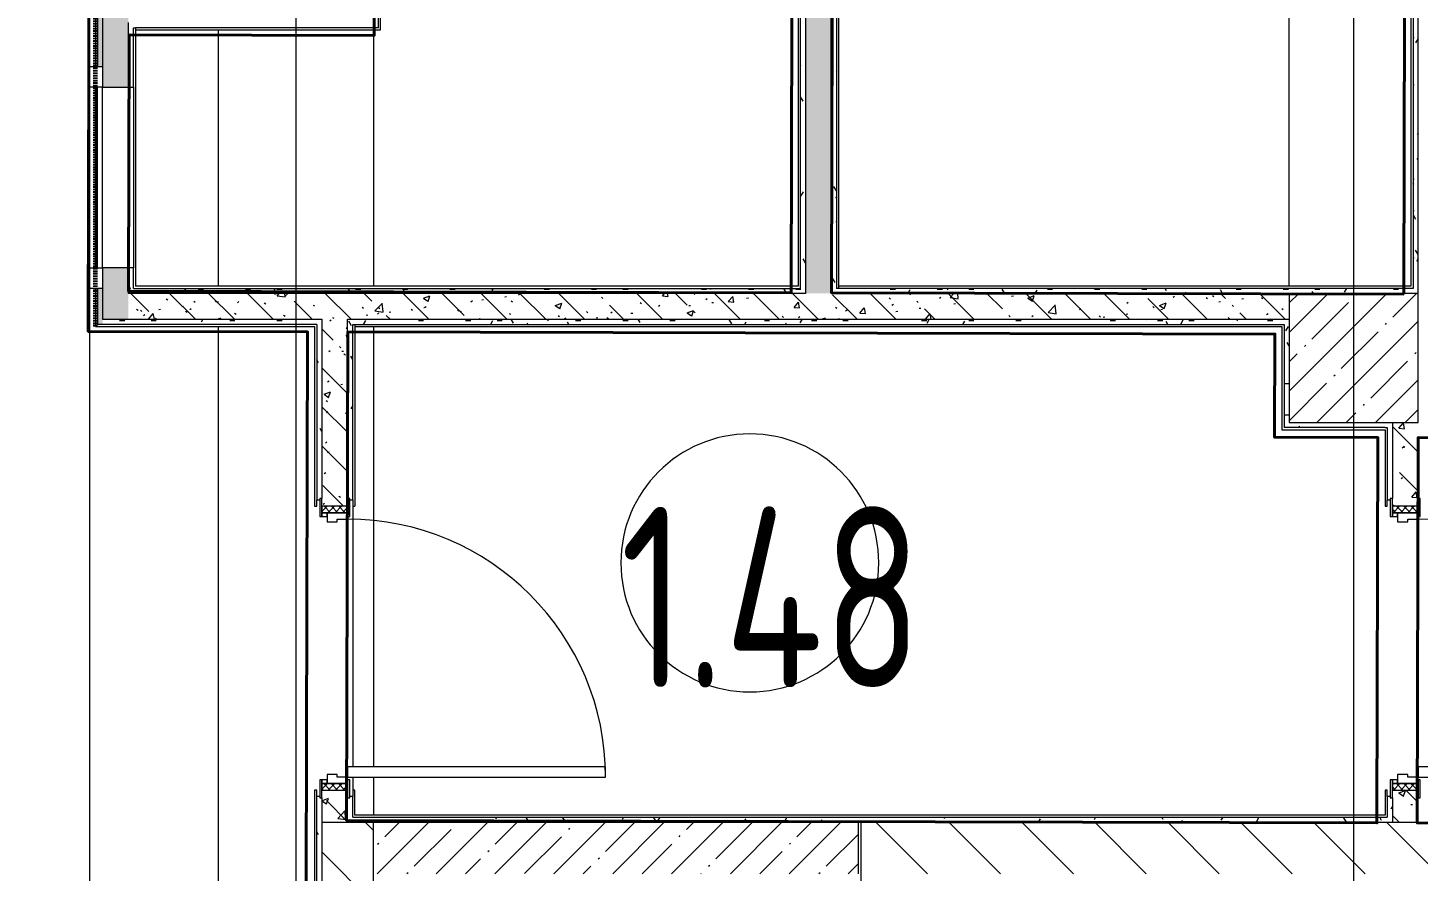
# Model space of a CAD drawing. Header units: millimetres. Extents: x -249154 to 415037, y -45458 to 354837.
# Drawn here: x 65485 to 70875, y 13274 to 16544 of the extents above; entities that cross this region are included whole.
import ezdxf

# ---------------------------------------------------------------- set-up
doc = ezdxf.new("R2010")
doc.units = ezdxf.units.MM
doc.linetypes.add('200_ШТРИХ__ш1_п0_6_', pattern=[320, 200, -120])
for name, color, linetype, lineweight in [('0) НЗ Ремонт штукатурка', 6, 'Continuous', 60), ('1) FK9 Плитка кухня', 102, 'Continuous', 40), ('A-AREA-IDEN', 7, 'Continuous', 9), ('A-DOOR-2', 7, 'Continuous', 5), ('A-DOOR-FRAM-2', 7, 'Continuous', 5), ('A-FLOR', 7, 'Continuous', 9), ('A-WALL', 7, 'Continuous', 5), ('I-WALL', 7, 'Continuous', 5), ('S-COLS', 7, 'Continuous', 9), ('S-COLS-1', 7, 'Continuous', 5), ('Оси', 7, 'Continuous', 9)]:
    doc.layers.add(name, color=color, linetype=linetype, lineweight=lineweight)
for name, color, linetype, lineweight, true_color in [('A-DOOR-1', 7, 'Continuous', 5, 0xc0c0c0), ('A-DOOR-FRAM-1', 7, 'Continuous', 5, 0xc0c0c0), ('A-WALL-1', 9, 'Continuous', 5, 0x808080), ('A-WALL-FNSH-1', 9, 'Continuous', 5, 0x808080)]:
    doc.layers.add(name, color=color, linetype=linetype, lineweight=lineweight, true_color=true_color)
doc.styles.add('СПДС', font='ГОСТ тип А.ttf', dxfattribs={"width": 0.9})
pattern_1 = [(135, (64.7, -136.06), (-150.8683, -150.8683), [213.36, -35.56, 7.112, -35.56]), (135, (64.7, 14.71), (-150.8683, -150.8683), []), (50, (64.7, -136.06), (255.05767, -22.3145), [26.67, -293.37]), (355, (64.7, -136.06), (-49.3404, 267.4791), [21.336, -234.696]), (100.451, (85.96, -137.92), (205.7195, 245.1636), [22.666, -249.326]), (46.184, (64.7, -64.94), (379.511, -58.86), [40.005, -440.055]), (96.636, (96.33, -69.85), (332.3634, 346.399), [33.999, -373.989]), (351.184, (64.7, -64.94), (332.3669, 346.3953), [32.004, -352.044]), (21, (100.26, -82.72), (212.2602, -143.1711), [26.67, -293.37]), (326, (100.26, -82.72), (86.5224, 257.8632), [21.336, -234.696]), (71.451, (117.95, -94.65), (298.78395, 114.6901), [22.666, -249.326]), (37.5, (64.7, -136.06), (4.32385, 118.37751), [6.706, -225.146, 6.706, -231.546, -235.585]), (37.5, (64.7, -136.06), (4.32385, 118.37751), [-470.103, 6.706, -228.879]), (7.5, (64.7, -136.06), (93.54758, 140.2533), [6.706, -129.134, 6.706, -219.812, -89.789]), (7.5, (64.7, -136.06), (93.54758, 140.2533), [-362.356, 6.706, -83.083]), (327.5, (-14.6, -136.06), (189.82734, -8.02019), [6.706, -82.194, 6.706, -270.662, -368.046]), (327.5, (-14.6, -136.06), (189.82734, -8.02019), [-366.268, 6.706, -361.34]), (317.5, (-50.16, -136.06), (207.38114, 35.59764), [6.706, -108.864, 6.706, -177.495, -261.366]), (317.5, (-50.16, -136.06), (207.38114, 35.59764), [-299.771, 6.706, -254.66])]
pattern_2 = [(135, (1751.41, 114.685), (-14.14214, -14.14214), []), (225, (1751.41, 114.685), (14.14214, -14.14214), [])]
pattern_3 = [(45, (-371.384, 114.685), (-14.1421, 14.1421), []), (135, (-371.384, 114.685), (-14.1421, -14.1421), [])]
pattern_4 = [(135, (64.7, -136.06), (-141.42136, -141.42136), [])]
pattern_5 = [(0, (64.7, -136.06), (243.84, 60.96), [20.117, -162.763, 20.117, -162.763, -975.36]), (0, (64.7, -136.06), (243.84, 60.96), [-365.76, 20.117, -345.643, 20.117, -162.763, -426.72]), (0, (64.7, -136.06), (243.84, 60.96), [-914.4, 20.117, -101.803, 20.117, -284.683]), (120, (156.14, -105.58), (-174.71291, 180.691634), [20.117, -162.763, 20.117, -162.763, -975.36]), (120, (156.14, -105.58), (-174.71291, 180.691634), [-365.76, 20.117, -345.643, 20.117, -162.763, -426.72]), (120, (156.14, -105.58), (-174.71291, 180.691634), [-914.4, 20.117, -101.803, 20.117, -284.683]), (240, (186.62, 16.34), (-69.12709, -241.651634), [20.117, -162.763, 20.117, -162.763, -975.36]), (240, (186.62, 16.34), (-69.12709, -241.651634), [-365.76, 20.117, -345.643, 20.117, -162.763, -426.72]), (240, (186.62, 16.34), (-69.12709, -241.651634), [-914.4, 20.117, -101.803, 20.117, -284.683])]

# ---------------------------------------------------------------- blocks, each defined once
blk = doc.blocks.new('110_Дверь_СКБ_1Ст_Внутренняя1 - Д-11 1100x2100h_кладовые _все__ коридор _между помещениями блока столовой__ моечные _все_-32089444-Объем проектирования 1 этажа')
at = {"layer": 'A-DOOR-2'}
h = blk.add_hatch(dxfattribs=at)
h.set_pattern_fill('FP_44', color=256, style=0, pattern_type=2)
h.set_pattern_definition(pattern_2)
h.paths.add_polyline_path([(537.5, -50), (562.5, -50), (562.5, 50), (537.5, 48.6)])
at = {"layer": 'A-DOOR-FRAM-2'}
h = blk.add_hatch(dxfattribs=at)
h.set_pattern_fill('FP_45', color=256, style=0, pattern_type=2)
h.set_pattern_definition(pattern_3)
h.paths.add_polyline_path([(-537.5, -50), (-512.5, -50), (-512.5, 50), (-537.5, 50)])
at = {"layer": 'A-DOOR-1'}
for p, q in [((512.5, 1050), (472.5, 1050)), ((472.5, 1050), (472.5, 50)), ((512.5, 50), (512.5, 1050)), ((472.5, 50), (512.5, 50))]:
    blk.add_line(p, q, dxfattribs=at)
blk.add_arc((512.5, 50), 1000, 90, 180, dxfattribs=at)
at = {"layer": 'A-DOOR-FRAM-1'}
for p, q in [((-497.5, 58), (-567.5, 58)), ((-567.5, 58), (-567.5, 50)), ((-497.5, 50), (-497.5, 58)), ((592.5, 58), (522.5, 58)), ((522.5, 58), (522.5, 50)), ((592.5, 50), (592.5, 58)), ((-567.5, 50), (-497.5, 50)), ((-512.5, 50), (-537.5, 50)), ((-537.5, 50), (-537.5, -50)), ((-487.5, 50), (-512.5, 50)), ((-512.5, 50), (-512.5, -30)), ((-512.5, -50), (-512.5, 50)), ((-497.5, 50), (-512.5, 50)), ((-512.5, 50), (-512.5, 49)), ((-512.5, 49), (-497.5, 49)), ((-497.5, 49), (-497.5, 50)), ((-487.5, 10), (-487.5, 50)), ((-477.5, 10), (-487.5, 10)), ((-477.5, -30), (-477.5, 10)), ((512.5, 10), (502.5, 10)), ((502.5, 10), (502.5, -30)), ((512.5, 50), (512.5, 10)), ((537.5, 50), (512.5, 50)), ((537.5, 50), (522.5, 50)), ((522.5, 50), (522.5, 49)), ((522.5, 50), (592.5, 50)), ((522.5, 49), (537.5, 49)), ((537.5, -30), (537.5, 50)), ((562.5, 50), (537.5, 50)), ((537.5, 50), (537.5, -50)), ((537.5, 49), (537.5, 50)), ((562.5, -50), (562.5, 50)), ((-497.5, -50), (-567.5, -50)), ((-567.5, -50), (-567.5, -58)), ((-537.5, -50), (-512.5, -50)), ((-512.5, -30), (-477.5, -30)), ((-497.5, -30), (-512.5, -30)), ((-512.5, -30), (-512.5, -50)), ((-512.5, -50), (-497.5, -50)), ((-497.5, -50), (-497.5, -30)), ((-497.5, -58), (-497.5, -50)), ((502.5, -30), (537.5, -30)), ((537.5, -30), (522.5, -30)), ((522.5, -30), (522.5, -50)), ((522.5, -50), (537.5, -50)), ((592.5, -50), (522.5, -50)), ((522.5, -50), (522.5, -58)), ((537.5, -50), (537.5, -30)), ((537.5, -50), (562.5, -50)), ((592.5, -58), (592.5, -50)), ((-567.5, -58), (-497.5, -58)), ((522.5, -58), (592.5, -58))]:
    blk.add_line(p, q, dxfattribs=at)
blk = doc.blocks.new('BSC_Колонна _Прямоугольная - 500х500-V91-Объем проектирования 1 этажа')
at = {"layer": 'S-COLS-1'}
h = blk.add_hatch(dxfattribs=at)
h.set_pattern_fill('FP_109', color=256, style=0, pattern_type=2)
h.set_pattern_definition([(45, (-70560, -15400), (-114.04925, 114.04925), []), (45, (-70445.95, -15400), (-114.04925, 114.04925), [201.613, -40.323, 6.706, -33.617])])
h.paths.add_polyline_path([(-222.9, -250), (250, -250), (250, 250), (-250, 250), (-250, -250)])
for p, q in [((250, 250), (-250, 250)), ((-250, 250), (-250, -250)), ((250, -250), (250, 250)), ((-250, -250), (250, -250))]:
    blk.add_line(p, q, dxfattribs=at)
blk = doc.blocks.new('Штора противопожарная_Рен - ШТ_700х700-V177-Объем проектирования 1 этажа')
at = {"layer": 'A-DOOR-1'}
for p, q in [((-430, 100), (-350, 100)), ((-430, 50), (-430, 100)), ((-350, 100), (-350, 50)), ((-350, 77.5), (350, 77.5)), ((-350, 72.5), (-350, 77.5)), ((350, 72.5), (-350, 72.5)), ((350, 100), (430, 100)), ((350, 50), (350, 100)), ((350, 77.5), (350, 72.5)), ((430, 100), (430, 50)), ((-350, 50), (-430, 50)), ((430, 50), (350, 50))]:
    blk.add_line(p, q, dxfattribs=at)
blk = doc.blocks.new('110_Дверь_СКБ_1Ст_Внутренняя1 - Д-12 EIW 1100x2100h_кладовые _все__ коридор _между помещениями блока столовой__ моечные _все_-32933558-Объем проектирования 1 этажа')
at = {"layer": 'A-DOOR-2'}
h = blk.add_hatch(dxfattribs=at)
h.set_pattern_fill('FP_44', color=256, style=0, pattern_type=2)
h.set_pattern_definition(pattern_2)
h.paths.add_polyline_path([(562.5, 50), (537.5, 50), (537.5, -50), (562.5, -50)])
at = {"layer": 'A-DOOR-FRAM-2'}
h = blk.add_hatch(dxfattribs=at)
h.set_pattern_fill('FP_45', color=256, style=0, pattern_type=2)
h.set_pattern_definition(pattern_3)
h.paths.add_polyline_path([(-512.5, 50), (-537.5, 50), (-537.5, -50), (-512.5, -50)])
at = {"layer": 'A-DOOR-1'}
for p, q in [((512.5, 1050), (472.5, 1050)), ((472.5, 1050), (472.5, 50)), ((512.5, 50), (512.5, 1050)), ((472.5, 50), (512.5, 50))]:
    blk.add_line(p, q, dxfattribs=at)
blk.add_arc((512.5, 50), 1000, 90, 180, dxfattribs=at)
at = {"layer": 'A-DOOR-FRAM-1'}
for p, q in [((-497.5, 58), (-567.5, 58)), ((-567.5, 58), (-567.5, 50)), ((-497.5, 50), (-497.5, 58)), ((592.5, 58), (522.5, 58)), ((522.5, 58), (522.5, 50)), ((592.5, 50), (592.5, 58)), ((-567.5, 50), (-497.5, 50)), ((-512.5, 50), (-537.5, 50)), ((-537.5, 50), (-537.5, -50)), ((-487.5, 50), (-512.5, 50)), ((-512.5, 50), (-512.5, -30)), ((-512.5, -50), (-512.5, 50)), ((-497.5, 50), (-512.5, 50)), ((-512.5, 50), (-512.5, 49)), ((-512.5, 49), (-497.5, 49)), ((-497.5, 49), (-497.5, 50)), ((-487.5, 10), (-487.5, 50)), ((-477.5, 10), (-487.5, 10)), ((-477.5, -30), (-477.5, 10)), ((512.5, 10), (502.5, 10)), ((502.5, 10), (502.5, -30)), ((512.5, 50), (512.5, 10)), ((537.5, 50), (512.5, 50)), ((537.5, 50), (522.5, 50)), ((522.5, 50), (522.5, 49)), ((522.5, 50), (592.5, 50)), ((522.5, 49), (537.5, 49)), ((537.5, -30), (537.5, 50)), ((562.5, 50), (537.5, 50)), ((537.5, 50), (537.5, -50)), ((537.5, 49), (537.5, 50)), ((562.5, -50), (562.5, 50)), ((-497.5, -50), (-567.5, -50)), ((-567.5, -50), (-567.5, -58)), ((-537.5, -50), (-512.5, -50)), ((-512.5, -30), (-477.5, -30)), ((-497.5, -30), (-512.5, -30)), ((-512.5, -30), (-512.5, -50)), ((-512.5, -50), (-497.5, -50)), ((-497.5, -50), (-497.5, -30)), ((-497.5, -58), (-497.5, -50)), ((502.5, -30), (537.5, -30)), ((537.5, -30), (522.5, -30)), ((522.5, -30), (522.5, -50)), ((522.5, -50), (537.5, -50)), ((592.5, -50), (522.5, -50)), ((522.5, -50), (522.5, -58)), ((537.5, -50), (537.5, -30)), ((537.5, -50), (562.5, -50)), ((592.5, -58), (592.5, -50)), ((-567.5, -58), (-497.5, -58)), ((522.5, -58), (592.5, -58))]:
    blk.add_line(p, q, dxfattribs=at)
blk = doc.blocks.new('Марка_Помещения - Номер-25198446-Объем проектирования 1 этажа')
at = {"layer": 'A-AREA-IDEN'}
for start, end in [(360, 180), (180, 360)]:
    blk.add_arc((0, 0), 2.5, start, end, dxfattribs=at)

msp = doc.modelspace()

# ---------------------------------------------------------------- hatches: boundary and pattern name
at = {"layer": 'I-WALL'}
h = msp.add_hatch(dxfattribs=at)
h.set_pattern_fill('FP_191', color=256, style=0, pattern_type=2)
h.set_pattern_definition(pattern_5)
h.paths.add_polyline_path([(65774.7, 15393.9), (65774.7, 15533.9), (65754.7, 15533.9), (65754.7, 15393.9), (65759.9, 15393.9)])
h.paths.add_polyline_path([(65774.7, 16393.9), (65774.7, 22663.9), (65754.7, 22663.9), (65754.7, 16393.9), (65759.9, 16393.9)])
h = msp.add_hatch(dxfattribs=at)
h.set_pattern_fill('FP_41', color=256, style=0, pattern_type=2)
h.set_pattern_definition(pattern_1)
h.paths.add_polyline_path([(65774.7, 15413.9), (65874.7, 15413.9), (65874.7, 15613.9), (65774.7, 15613.9), (65774.7, 15513.9)])
h.paths.add_polyline_path([(65774.7, 16313.9), (65874.7, 16313.9), (65874.7, 22663.9), (65774.7, 22663.9), (65774.7, 16393.9)])
h = msp.add_hatch(dxfattribs=at)
h.set_pattern_fill('FP_41', color=256, style=0, pattern_type=2)
h.set_pattern_definition(pattern_1)
h.paths.add_polyline_path([(68599.7, 15513.9), (68599.7, 20913.9), (68499.7, 20913.9), (68499.7, 15513.9), (68514.7, 15513.9)])
h = msp.add_hatch(dxfattribs=at)
h.set_pattern_fill('FP_191', color=256, style=0, pattern_type=2)
h.set_pattern_definition(pattern_5)
h.paths.add_polyline_path([(68499.7, 15533.9), (68499.7, 20893.9), (68479.7, 20892.5), (68479.7, 15533.9)])
h = msp.add_hatch(dxfattribs=at)
h.set_pattern_fill('FP_191', color=256, style=0, pattern_type=2)
h.set_pattern_definition(pattern_5)
h.paths.add_polyline_path([(68599.7, 15513.9), (68619.7, 15513.9), (68619.7, 20893.9), (68599.7, 20893.9), (68599.7, 15533.9)])
h = msp.add_hatch(dxfattribs=at)
h.set_pattern_fill('FP_191', color=256, style=0, pattern_type=2)
h.set_pattern_definition(pattern_5)
h.paths.add_polyline_path([(70854.7, 15533.9), (70874.7, 15533.9), (70874.7, 20513.9), (70854.7, 20513.9), (70854.7, 15554.9)])
h = msp.add_hatch(dxfattribs=at)
h.set_pattern_fill('FP_191', color=256, style=0, pattern_type=2)
h.set_pattern_definition(pattern_5)
h.paths.add_polyline_path([(65874.7, 15513.9), (65894.7, 15513.9), (65894.7, 15613.9), (65874.7, 15613.9), (65874.7, 15533.9)])
h.paths.add_polyline_path([(65894.7, 16313.9), (65894.7, 16563.9), (65874.7, 16563.9), (65874.7, 16313.9)])
h = msp.add_hatch(dxfattribs=at)
h.set_pattern_fill('FP_191', color=256, style=0, pattern_type=2)
h.set_pattern_definition(pattern_5)
h.paths.add_polyline_path([(68474.7, 15513.9), (68499.7, 15513.9), (68499.7, 15533.9), (65894.7, 15533.9), (65894.7, 15513.9), (68291.4, 15513.9)])
h = msp.add_hatch(dxfattribs=at)
h.set_pattern_fill('FP_191', color=256, style=0, pattern_type=2)
h.set_pattern_definition(pattern_5)
h.paths.add_polyline_path([(70854.7, 15513.9), (70874.7, 15513.9), (70872.7, 15533.9), (68619.7, 15533.9), (68619.8, 15513.9), (70374.7, 15513.9)])
h = msp.add_hatch(dxfattribs=at)
h.set_pattern_fill('FP_41', color=256, style=0, pattern_type=2)
h.set_pattern_definition(pattern_1)
h.paths.add_polyline_path([(68599.7, 15413.9), (68599.7, 15513.9), (65874.7, 15513.9), (65874.7, 15413.9), (68514.7, 15413.9)])
h = msp.add_hatch(dxfattribs=at)
h.set_pattern_fill('FP_41', color=256, style=0, pattern_type=2)
h.set_pattern_definition(pattern_1)
h.paths.add_polyline_path([(68619.7, 15413.9), (70374.7, 15413.9), (70374.7, 15513.9), (68599.7, 15513.9), (68599.7, 15413.9)])
h = msp.add_hatch(dxfattribs=at)
h.set_pattern_fill('FP_191', color=256, style=0, pattern_type=2)
h.set_pattern_definition(pattern_5)
h.paths.add_polyline_path([(66604.7, 15393.9), (66624.7, 15393.9), (66624.7, 15413.9), (65774.7, 15413.9), (65774.7, 15393.9), (66596.7, 15393.9)])
h = msp.add_hatch(dxfattribs=at)
h.set_pattern_fill('FP_191', color=256, style=0, pattern_type=2)
h.set_pattern_definition(pattern_5)
h.paths.add_polyline_path([(66624.7, 12163.9), (66624.6, 13558.9), (66616.7, 13558.9), (66616.7, 13563.9), (66604.7, 13563.9), (66604.7, 12163.9)])
h.paths.add_polyline_path([(66616.7, 14713.9), (66616.7, 14718.9), (66624.7, 14718.9), (66624.7, 15393.9), (66604.7, 15393.7), (66604.7, 14713.9)])
h = msp.add_hatch(dxfattribs=at)
h.set_pattern_fill('FP_41', color=256, style=0, pattern_type=2)
h.set_pattern_definition(pattern_1)
h.paths.add_polyline_path([(66624.7, 13463.9), (66724.7, 13463.9), (66724.7, 13588.9), (66624.7, 13588.9), (66624.7, 13481.5)])
h.paths.add_polyline_path([(66724.7, 14688.9), (66724.7, 15413.9), (66624.7, 15413.9), (66624.7, 14688.9)])
h = msp.add_hatch(dxfattribs=at)
h.set_pattern_fill('FP_191', color=256, style=0, pattern_type=2)
h.set_pattern_definition(pattern_5)
h.paths.add_polyline_path([(66724.7, 13463.9), (66744.7, 13463.9), (66744.7, 13563.9), (66732.7, 13563.9), (66732.7, 13558.9), (66724.7, 13558.9), (66724.7, 13483.5)])
h.paths.add_polyline_path([(66732.7, 14713.9), (66744.7, 14713.9), (66744.7, 15413.9), (66724.7, 15413.9), (66724.8, 14718.9), (66732.7, 14718.9)])
h = msp.add_hatch(dxfattribs=at)
h.set_pattern_fill('FP_191', color=256, style=0, pattern_type=2)
h.set_pattern_definition(pattern_5)
h.paths.add_polyline_path([(66744.7, 15393.9), (70374.7, 15393.9), (70374.7, 15413.9), (66744.7, 15413.9)])
h = msp.add_hatch(dxfattribs=at)
h.set_pattern_fill('FP_191', color=256, style=0, pattern_type=2)
h.set_pattern_definition(pattern_5)
h.paths.add_polyline_path([(70354.7, 14993.9), (70374.7, 14993.9), (70374.7, 15393.9), (70354.7, 15393.9), (70354.7, 15013.9)])
h = msp.add_hatch(dxfattribs=at)
h.set_pattern_fill('FP_191', color=256, style=0, pattern_type=2)
h.set_pattern_definition(pattern_5)
h.paths.add_polyline_path([(70746.7, 14993.9), (70774.7, 14993.9), (70774.7, 15013.9), (70374.7, 15013.9), (70374.7, 14993.9), (70401.8, 14993.9)])
h = msp.add_hatch(dxfattribs=at)
h.set_pattern_fill('FP_191', color=256, style=0, pattern_type=2)
h.set_pattern_definition(pattern_5)
h.paths.add_polyline_path([(70754.7, 13483.9), (70774.7, 13484), (70773.3, 13558.9), (70766.7, 13558.9), (70766.7, 13563.9), (70754.7, 13563.9), (70754.7, 13491.9)])
h.paths.add_polyline_path([(70754.7, 14713.9), (70766.7, 14713.9), (70766.7, 14718.9), (70774.7, 14718.9), (70774.7, 14993.9), (70754.7, 14993.5), (70754.7, 14910.4)])
h = msp.add_hatch(dxfattribs=at)
h.set_pattern_fill('FP_41', color=256, style=0, pattern_type=2)
h.set_pattern_definition(pattern_1)
h.paths.add_polyline_path([(70820.4, 13463.9), (70874.7, 13463.9), (70874.7, 13588.9), (70774.7, 13588.9), (70774.7, 13463.9), (70794.7, 13463.9)])
h.paths.add_polyline_path([(70874.7, 14688.9), (70874.7, 15013.9), (70774.7, 15013.9), (70774.7, 14688.9)])
h = msp.add_hatch(dxfattribs=at)
h.set_pattern_fill('FP_191', color=256, style=0, pattern_type=2)
h.set_pattern_definition(pattern_5)
h.paths.add_polyline_path([(70774.7, 13463.9), (70774.7, 13483.9), (66744.7, 13483.9), (66744.7, 13463.9), (70754.7, 13463.9)])
h = msp.add_hatch(dxfattribs=at)
h.set_pattern_fill('FP_23', color=256, style=0, pattern_type=2)
h.set_pattern_definition(pattern_4)
h.paths.add_polyline_path([(66624.7, 12163.9), (66824.7, 12163.9), (66824.7, 13463.9), (66624.7, 13463.9), (66624.7, 12183.9)])
h = msp.add_hatch(dxfattribs=at)
h.set_pattern_fill('FP_1', color=256, style=0, pattern_type=2)
h.set_pattern_definition([(45, (64.7, -136.06), (-114.04925, 114.04925), []), (45, (178.75, -136.06), (-114.04925, 114.04925), [201.612, -40.322, 6.706, -33.617])])
h.paths.add_polyline_path([(68514.7, 13263.9), (68704.7, 13263.9), (68704.7, 13463.9), (66824.7, 13463.9), (66824.7, 13263.9), (68424.7, 13263.9)])
h = msp.add_hatch(dxfattribs=at)
h.set_pattern_fill('FP_23', color=256, style=0, pattern_type=2)
h.set_pattern_definition(pattern_4)
h.paths.add_polyline_path([(77344.5, 13263.9), (84764.7, 13263.9), (84764.7, 13463.9), (68714.7, 13463.9), (68714.7, 13263.9), (77286.3, 13263.9)])

# ---------------------------------------------------------------- linework, layer by layer
at = {"layer": '0) НЗ Ремонт штукатурка', "color": 4, "linetype": '200_ШТРИХ__ш1_п0_6_', "ltscale": 0.03}
msp.add_lwpolyline([(65746.7, 15385.9), (65746.7, 22663.9)], dxfattribs=at)
at = {"layer": '1) FK9 Плитка кухня', "flags": 128}
for points in [[(66715.6, 23170.9), (66718.9, 24594.9), (60796.9, 24608.8), (60782.4, 18428.8), (57622.4, 18436.3), (57606.8, 11785.3), (60160.8, 11779.3), (60161.7, 12186.3), (60817.7, 12184.7), (60816.8, 11784.7), (66160.8, 11772.2), (66161.7, 12172.2), (66561.7, 12171.3), (66569.2, 15365.2), (65719.2, 15367.2), (65736.4, 22673.2), (66186.4, 22672.2), (66187.6, 23172.2)], [(65877.9, 16516.9), (65875.6, 15522.9), (68444.6, 15516.8), (68457.1, 20860.8), (65888.1, 20866.9), (65879.5, 17172.9), (66829.5, 17170.6), (66827.9, 16514.6)], [(70819.6, 15511.3), (70831.2, 20455.3), (70331.2, 20456.4), (70332.1, 20856.4), (68613.1, 20860.5), (68600.6, 15516.5)], [(81062.3, 14931.2), (81062.3, 14959.2), (79140.3, 14963.7), (79140.3, 14935.7), (78592.3, 14937), (78592.3, 14965), (76480.1, 14970), (76480.1, 14942), (70874.3, 14955.1), (70870.8, 13461.1), (86274.7, 13425), (86280.5, 15869), (85036.5, 15871.9), (85034.2, 14921.9)], [(66725.2, 15364.9), (66720.8, 13470.9), (70714.8, 13461.5), (70718.3, 14955.5), (70318.3, 14956.4), (70319.2, 15356.4)]]:
    msp.add_lwpolyline(points, close=True, dxfattribs=at)
at = {"layer": 'A-FLOR'}
for p, q in [((70374.7, 15541.9), (70374.7, 20485.9)), ((66224.7, 15541.9), (66224.7, 16535.9)), ((66824.7, 16535.9), (66824.7, 15541.9)), ((66224.7, 12191.9), (66224.7, 15385.9)), ((66824.7, 15385.1), (66824.7, 13678.9)), ((66604.7, 14713.9), (66616.7, 14713.9)), ((66732.7, 14713.9), (66744.7, 14713.9)), ((66744.7, 14696.4), (66744.7, 13678.9)), ((70754.7, 14713.9), (70766.7, 14713.9)), ((66744.7, 13638.9), (66744.7, 13588.9)), ((66824.7, 13638.9), (66824.7, 13491.9)), ((66616.7, 13563.9), (66604.7, 13563.9)), ((66744.7, 13563.9), (66732.7, 13563.9)), ((70766.7, 13563.9), (70754.7, 13563.9))]:
    msp.add_line(p, q, dxfattribs=at)
at = {"layer": 'A-WALL'}
for p, q in [((68479.7, 15533.9), (68479.7, 20893.9)), ((68619.7, 20893.9), (68619.7, 15533.9)), ((70854.7, 20493.9), (70854.7, 15533.9)), ((65894.7, 16313.9), (65894.7, 16543.9)), ((65894.7, 15533.9), (65894.7, 15613.9)), ((65894.7, 15533.9), (68479.7, 15533.9)), ((66604.7, 15393.9), (65754.7, 15393.9)), ((66604.7, 15393.9), (66604.7, 14713.9)), ((66744.7, 14713.9), (66744.7, 15393.9)), ((70354.7, 15393.9), (70354.7, 14993.9)), ((70754.7, 14993.9), (70754.7, 14713.9)), ((70754.7, 14993.9), (70754.7, 14993.9)), ((66604.7, 12183.9), (66604.7, 13563.9)), ((66744.7, 13483.9), (66744.7, 13563.9)), ((70754.7, 13563.9), (70754.7, 13483.9)), ((66744.7, 13483.9), (70754.7, 13483.9))]:
    msp.add_line(p, q, dxfattribs=at)
at = {"layer": 'A-WALL-1'}
for p, q in [((65754.7, 22683.9), (65754.7, 16393.9)), ((65774.7, 22663.9), (65774.7, 16393.9)), ((68499.7, 20913.9), (68499.7, 15513.9)), ((68599.7, 15513.9), (68599.7, 20913.9)), ((70874.7, 15513.9), (70874.7, 20513.9)), ((66844.7, 16543.9), (66844.7, 17183.9)), ((65874.7, 16313.9), (65874.7, 16563.9)), ((65894.7, 16543.9), (65902.7, 16543.9)), ((65774.7, 16313.9), (65894.7, 16313.9)), ((65894.7, 15613.9), (65774.7, 15613.9)), ((65874.7, 15513.9), (65874.7, 15613.9)), ((65754.7, 15533.9), (65754.7, 15393.9)), ((65774.7, 15533.9), (65774.7, 15413.9)), ((70854.7, 15533.9), (68619.7, 15533.9)), ((68499.7, 15513.9), (65874.7, 15513.9)), ((70374.7, 15513.9), (68599.7, 15513.9)), ((65774.7, 15413.9), (66624.7, 15413.9)), ((66624.7, 15413.9), (66624.7, 14718.9)), ((66724.7, 15413.9), (70374.7, 15413.9)), ((66724.7, 14718.9), (66724.7, 15413.9)), ((66744.7, 15393.9), (70354.7, 15393.9)), ((70746.7, 14993.9), (70754.7, 14993.9)), ((70774.7, 15013.9), (70774.7, 14718.9)), ((66624.7, 13558.9), (66624.7, 12163.9)), ((66724.7, 13463.9), (66724.7, 13558.9)), ((70774.7, 13558.9), (70774.7, 13463.9)), ((66624.7, 13463.9), (85174.7, 13463.9)), ((66824.7, 12163.9), (66824.7, 13463.9)), ((68704.7, 13263.9), (68704.7, 13463.9)), ((68714.7, 13463.9), (68714.7, 11563.9))]:
    msp.add_line(p, q, dxfattribs=at)
at = {"layer": 'A-WALL-FNSH-1'}
for p, q in [((65746.7, 22691.9), (65746.7, 16393.9)), ((68471.7, 20885.9), (68471.7, 15541.9)), ((68627.7, 20885.9), (68627.7, 15533.9)), ((70846.7, 20485.9), (70846.7, 15541.9)), ((66852.7, 16535.9), (66852.7, 17191.9)), ((66844.7, 16543.9), (65902.7, 16543.9)), ((65902.7, 16543.9), (65902.7, 15541.9)), ((65902.7, 16535.9), (66852.7, 16535.9)), ((65746.7, 16313.9), (65746.7, 15613.9)), ((65754.7, 15613.9), (65754.7, 16313.9)), ((65894.7, 16313.9), (65894.7, 15613.9)), ((65746.7, 15533.9), (65746.7, 15385.9)), ((68471.7, 15541.9), (65902.7, 15541.9)), ((70846.7, 15541.9), (68627.7, 15541.9)), ((65746.7, 15385.9), (66596.7, 15385.9)), ((66596.7, 15385.9), (66596.7, 14688.9)), ((66752.7, 15393.9), (66752.7, 14688.9)), ((66752.7, 15385.9), (70346.7, 15385.9)), ((70346.7, 15385.9), (70346.7, 14985.9)), ((70346.7, 14985.9), (70746.7, 14985.9)), ((70746.7, 14993.9), (70354.7, 14993.9)), ((70746.7, 14985.9), (70746.7, 14688.9)), ((66596.7, 14688.9), (66604.7, 14688.9)), ((66604.7, 14688.9), (66604.7, 14713.9)), ((66744.7, 14713.9), (66744.7, 14696.4)), ((66744.7, 14688.9), (66752.7, 14688.9)), ((70746.7, 14688.9), (70754.7, 14688.9)), ((70754.7, 14688.9), (70754.7, 14713.9)), ((66604.7, 13588.9), (66596.7, 13588.9)), ((66596.7, 13588.9), (66596.7, 12191.9)), ((66604.7, 13563.9), (66604.7, 13588.9)), ((66744.7, 13588.9), (66744.7, 13563.9)), ((66752.7, 13588.9), (66744.7, 13588.9)), ((66752.7, 13491.9), (66752.7, 13588.9)), ((70754.7, 13588.9), (70746.7, 13588.9)), ((70746.7, 13588.9), (70746.7, 13491.9)), ((70754.7, 13563.9), (70754.7, 13588.9)), ((70746.7, 13491.9), (66752.7, 13491.9))]:
    msp.add_line(p, q, dxfattribs=at)
at = {"layer": 'I-WALL'}
for p, q in [((65774.7, 15613.9), (65774.7, 16313.9)), ((65874.7, 16313.9), (65874.7, 15613.9))]:
    msp.add_line(p, q, dxfattribs=at)
at = {"layer": 'Оси'}
for points in [[(65724.7, -2042.3), (65724.7, 2957.7), (65724.7, 22262), (65724.7, 27262)], [(66997.4, -2042.3), (66997.4, -1322.8), (66524.7, -759.5), (66524.7, 4240.5), (66524.7, 22262), (66524.7, 27262)], [(70624.7, -2042.3), (70624.7, 2957.7), (70624.7, 22262), (70624.7, 27262)]]:
    msp.add_lwpolyline(points, dxfattribs=at)

# ---------------------------------------------------------------- block references
at = {"layer": 'A-AREA-IDEN', "xscale": 199.9999999999999, "yscale": 199.9999999999999, "zscale": 199.9999999999999}
msp.add_blockref('Марка_Помещения - Номер-25198446-Объем проектирования 1 этажа', (68283.8, 14469.5), dxfattribs=at)
at = {"layer": 'A-DOOR-1'}
for name, p, rotation in [('Штора противопожарная_Рен - ШТ_700х700-V177-Объем проектирования 1 этажа', (65824.7, 15963.9), 89.99999999999987), ('110_Дверь_СКБ_1Ст_Внутренняя1 - Д-11 1100x2100h_кладовые _все__ коридор _между помещениями блока столовой__ моечные _все_-32089444-Объем проектирования 1 этажа', (66674.7, 14151.4), 270), ('110_Дверь_СКБ_1Ст_Внутренняя1 - Д-12 EIW 1100x2100h_кладовые _все__ коридор _между помещениями блока столовой__ моечные _все_-32933558-Объем проектирования 1 этажа', (70824.7, 14151.4), 270)]:
    msp.add_blockref(name, p, dxfattribs=dict(at, rotation=rotation))
at = {"layer": 'S-COLS'}
msp.add_blockref('BSC_Колонна _Прямоугольная - 500х500-V91-Объем проектирования 1 этажа', (70624.7, 15263.9), dxfattribs=at)

# ---------------------------------------------------------------- texts
at = {"layer": 'A-AREA-IDEN', "insert": (67782, 14686.7), "char_height": 700, "width": 1255.443, "attachment_point": 1, "style": 'СПДС'}
msp.add_mtext('1.48', dxfattribs=at)

doc.saveas('drawing.dxf')
